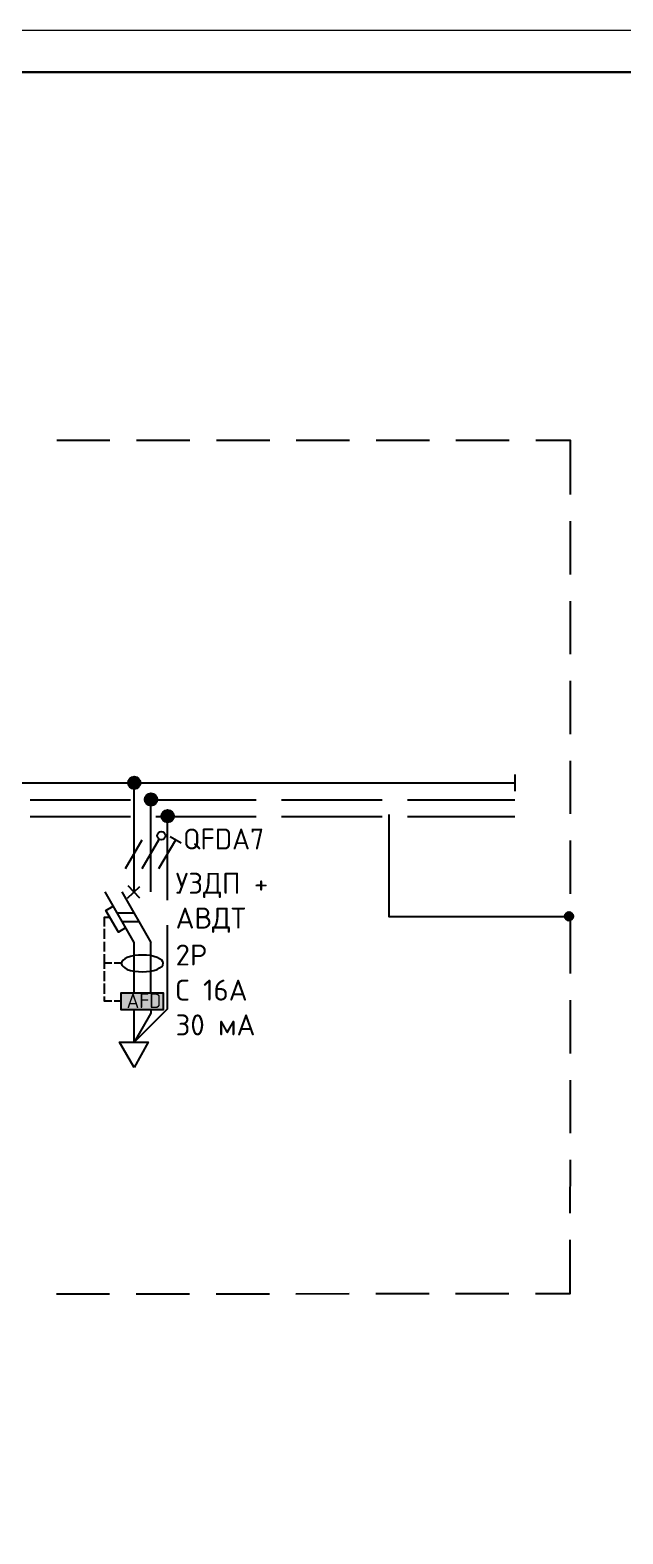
# Model space of a CAD drawing. Header units: millimetres. Extents: x -32 to 417638015, y -35 to 175284279.
# Drawn here: x 416764212 to 416771283, y 175224239 to 175242179 of the extents above; entities that cross this region are included whole.
import ezdxf
from ezdxf.enums import TextEntityAlignment as Align

# ---------------------------------------------------------------- set-up
doc = ezdxf.new("R2010")
doc.units = ezdxf.units.MM
for name, color, linetype in [('PDF _0', 7, 'Continuous'), ('PDF _4_Однолинейная схема', 7, 'Continuous'), ('PDF _A-ANNO-NOTE', 7, 'Continuous'), ('PDF _A-HATCH-WALL', 5, 'Continuous'), ('PDF _Текст', 7, 'Continuous'), ('RAMKA', 7, 'Continuous')]:
    doc.layers.add(name, color=color, linetype=linetype)
doc.styles.add('PDF GOST Common', font='GOST_Common.ttf')
doc.styles.add('PDF ISOCPEUR', font='isocpeur.ttf')
doc.styles.add('RAMKA', font='isocpeur.ttf', dxfattribs={"oblique": 15, "height": 5})
doc.styles.get("Standard").update_dxf_attribs({"font": 'arial.ttf'})

# ---------------------------------------------------------------- blocks, each defined once
blk = doc.blocks.new('*U1115')
at = {"lineweight": 5, "transparency": 33554687}
blk.add_lwpolyline([(0, 0), (0, 420), (594, 420), (594, 0)], close=True, dxfattribs=at)
at = {"lineweight": 30, "transparency": 33554687}
blk.add_lwpolyline([(20, 5), (20, 415), (589, 415), (589, 5)], close=True, dxfattribs=at)
at = {"lineweight": 9, "transparency": 33554687, "oblique": 15, "width": 0.9}
blk.add_attdef('ОБЪЕКТ', text='', height=2.5, dxfattribs=at).set_placement((529, 42.5), align=Align.MIDDLE_CENTER)
at = {"transparency": 33554687, "style": 'RAMKA', "oblique": 15, "width": 0.9}
for tag, height, p in [('СТРАНИЦА', 0.00025, (588.9995, 414.9996)), ('ДАТА1', 2.5, (464, 32.5)), ('ДАТА2', 2.5, (464, 27.5)), ('СТАДИЯ', 2.5, (546.5, 25)), ('ЛИСТ', 2.5, (561.5, 25)), ('ЛИСТОВ', 2.5, (579, 25)), ('ДАТА3', 2.5, (464, 22.5)), ('ДАТА4', 2.5, (464, 17.5)), ('ДАТА5', 2.5, (464, 12.5)), ('ДАТА6', 2.5, (464, 7.5))]:
    blk.add_attdef(tag, text='', height=height, dxfattribs=at).set_placement(p, align=Align.MIDDLE_CENTER)
at = {"transparency": 33554687, "style": 'RAMKA', "oblique": 15, "width": 0.9, "flags": 8}
blk.add_attdef('ШИФР', text='', height=5, dxfattribs=at).set_placement((529, 55), align=Align.MIDDLE_CENTER)
at = {"transparency": 33554687, "style": 'RAMKA', "oblique": 15, "width": 0.9}
for tag, p in [('ДОЛЖНОСТЬ1', (405, 32.5)), ('ФИО1', (425, 32.5)), ('ДОЛЖНОСТЬ2', (405, 27.5)), ('ФИО2', (425, 27.5)), ('ДОЛЖНОСТЬ3', (405, 22.5)), ('ФИО3', (425, 22.5)), ('ДОЛЖНОСТЬ4', (405, 17.5)), ('ФИО4', (425, 17.5)), ('ДОЛЖНОСТЬ5', (405, 12.5)), ('ФИО5', (425, 12.5)), ('ДОЛЖНОСТЬ6', (405, 7.5)), ('ФИО6', (425, 7.5))]:
    blk.add_attdef(tag, text='', height=2.5, dxfattribs=at).set_placement(p, align=Align.MIDDLE_LEFT)
at = {"lineweight": 9, "transparency": 33554687, "oblique": 15, "width": 0.9, "flags": 128}
blk.add_attdef('НАИМЕНОВАНИЕ', text='', height=2.5, dxfattribs=at).set_placement((504, 12.5), align=Align.MIDDLE_CENTER)
at = {"lineweight": 13, "transparency": 33554687, "oblique": 15, "width": 0.9, "flags": 15}
blk.add_attdef('КОМПАНИЯ', text='', height=2.5, dxfattribs=at).set_placement((564, 12.5), align=Align.MIDDLE_CENTER)
at = {"transparency": 33554687, "style": 'RAMKA', "oblique": 15, "width": 0.9, "flags": 8}
blk.add_attdef('ФОРМАТЛИСТА', text='', height=2.5, dxfattribs=at).set_placement((560, 2.5), align=Align.MIDDLE_LEFT)

msp = doc.modelspace()

# ---------------------------------------------------------------- linework, layer by layer
at = {"layer": 'PDF _0', "lineweight": 25}
for points in [[(416764530, 175237286), (416765165, 175237286)], [(416765482, 175237286), (416766117, 175237286)], [(416766435, 175237286), (416767070, 175237286)], [(416767387, 175237286), (416768022, 175237286)], [(416768340, 175237286), (416768975, 175237286)], [(416769292, 175237286), (416769927, 175237286)], [(416770245, 175237286), (416770655, 175237286), (416770655, 175236638)], [(416770655, 175236321), (416770655, 175235686)], [(416770655, 175235368), (416770655, 175234733)], [(416770655, 175234416), (416770655, 175233781)], [(416770655, 175233463), (416770655, 175232828)], [(416765453, 175231897), (416765453, 175233196)], [(416765652, 175231897), (416765652, 175232997)], [(416765851, 175231799), (416765851, 175232798)], [(416768492, 175232820), (416768492, 175231605), (416770638, 175231605)], [(416770655, 175232511), (416770655, 175231876)], [(416765376, 175231825), (416765520, 175231964)], [(416765520, 175231825), (416765381, 175231969)], [(416765453, 175230694), (416765453, 175231296), (416765106, 175231897)], [(416765305, 175231897), (416765652, 175231296)], [(416765351, 175231469), (416765266, 175231418), (416765114, 175231677), (416765203, 175231727)], [(416765249, 175231647), (416765448, 175231647)], [(416765305, 175231545), (416765508, 175231545)], [(416765453, 175230106), (416765851, 175230504), (416765851, 175231503)], [(416770655, 175231558), (416770655, 175230923)], [(416765652, 175230694), (416765652, 175231296)], [(416770655, 175230606), (416770655, 175229971)], [(416765652, 175230500), (416765652, 175230453), (416765453, 175230106), (416765453, 175230491)], [(416770655, 175229653), (416770655, 175229018)], [(416770655, 175228701), (416770651, 175228066)], [(416770651, 175227748), (416770651, 175227105), (416770241, 175227105)], [(416765161, 175227100), (416764526, 175227100)], [(416766113, 175227100), (416765478, 175227100)], [(416767066, 175227100), (416766431, 175227100)], [(416768018, 175227105), (416767383, 175227100)], [(416768971, 175227105), (416768336, 175227105)], [(416769923, 175227105), (416769288, 175227105)]]:
    msp.add_lwpolyline(points, dxfattribs=at)
at = {"layer": 'PDF _0', "color": 1, "lineweight": 25}
for points in [[(416765351, 175232176), (416765550, 175232519)], [(416765550, 175232176), (416765749, 175232519)], [(416765749, 175232176), (416765952, 175232519)], [(416765884, 175232557), (416766016, 175232485)], [(416765101, 175231486), (416765101, 175231596), (416765161, 175231596)], [(416765101, 175231338), (416765101, 175231456)], [(416765101, 175231186), (416765101, 175231304)], [(416765186, 175231046), (416765101, 175231046), (416765101, 175231156)], [(416765101, 175230982), (416765101, 175231046)], [(416765101, 175230834), (416765101, 175230953)], [(416765300, 175231046), (416765216, 175231046)], [(416765101, 175230682), (416765101, 175230805)], [(416765186, 175230593), (416765101, 175230593), (416765101, 175230652)], [(416765300, 175230593), (416765216, 175230593)]]:
    msp.add_lwpolyline(points, dxfattribs=at)
at = {"layer": 'PDF _0', "lineweight": 25}
for points in [[(416765800, 175231046), (416765796, 175231063), (416765783, 175231084), (416765757, 175231101), (416765728, 175231114), (416765690, 175231126), (416765647, 175231139), (416765601, 175231143), (416765550, 175231143), (416765504, 175231143), (416765457, 175231139), (416765410, 175231126), (416765372, 175231114), (416765343, 175231101), (416765321, 175231084), (416765305, 175231063), (416765300, 175231046), (416765305, 175231025), (416765321, 175231008), (416765343, 175230991), (416765372, 175230974), (416765410, 175230961), (416765457, 175230953), (416765504, 175230948), (416765550, 175230944), (416765601, 175230948), (416765647, 175230953), (416765690, 175230961), (416765728, 175230974), (416765757, 175230991), (416765783, 175231008), (416765796, 175231025)], [(416765300, 175230694), (416765800, 175230694), (416765800, 175230491), (416765300, 175230491)], [(416765800, 175230491), (416765300, 175230491), (416765300, 175230694), (416765800, 175230694)], [(416765453, 175229805), (416765279, 175230106), (416765622, 175230106)]]:
    msp.add_lwpolyline(points, close=True, dxfattribs=at)
at = {"layer": 'PDF _0', "color": 7, "lineweight": 0, "true_color": 0xffffff}
msp.add_lwpolyline([(416765300, 175230694), (416765800, 175230694)], dxfattribs=at)
at = {"layer": 'PDF _0', "lineweight": 25}
for centre, radius in [((416765455, 175233199), 74.1), ((416765654, 175233000), 74.1), ((416765853, 175232801), 74.1), ((416770641, 175231607), 48.7)]:
    msp.add_circle(centre, radius, dxfattribs=at)
at = {"layer": 'PDF _0', "color": 1, "lineweight": 25}
msp.add_circle((416765777, 175232568), 48.7, dxfattribs=at)
at = {"layer": 'PDF _0', "transparency": 33554559}
for points in [[(416765381, 175233218), (416765525, 175233213), (416765376, 175233213)], [(416765525, 175233213), (416765376, 175233213), (416765525, 175233205)], [(416765376, 175233213), (416765525, 175233205), (416765376, 175233205)], [(416765385, 175233230), (416765520, 175233226), (416765381, 175233226)], [(416765520, 175233226), (416765381, 175233226), (416765520, 175233218)], [(416765381, 175233226), (416765520, 175233218), (416765381, 175233218)], [(416765520, 175233218), (416765381, 175233218), (416765525, 175233213)], [(416765389, 175233239), (416765516, 175233230), (416765385, 175233230)], [(416765516, 175233230), (416765385, 175233230), (416765520, 175233226)], [(416765393, 175233243), (416765512, 175233239), (416765389, 175233239)], [(416765512, 175233239), (416765389, 175233239), (416765516, 175233230)], [(416765398, 175233247), (416765508, 175233243), (416765393, 175233243)], [(416765508, 175233243), (416765393, 175233243), (416765512, 175233239)], [(416765402, 175233256), (416765503, 175233247), (416765398, 175233247)], [(416765503, 175233247), (416765398, 175233247), (416765508, 175233243)], [(416765406, 175233260), (416765499, 175233256), (416765402, 175233256)], [(416765499, 175233256), (416765402, 175233256), (416765503, 175233247)], [(416765415, 175233264), (416765495, 175233260), (416765406, 175233260)], [(416765495, 175233260), (416765406, 175233260), (416765499, 175233256)], [(416765419, 175233264), (416765487, 175233264), (416765415, 175233264)], [(416765487, 175233264), (416765415, 175233264), (416765495, 175233260)], [(416765427, 175233268), (416765482, 175233264), (416765419, 175233264)], [(416765482, 175233264), (416765419, 175233264), (416765487, 175233264)], [(416765436, 175233268), (416765474, 175233268), (416765427, 175233268)], [(416765474, 175233268), (416765427, 175233268), (416765482, 175233264)], [(416765440, 175233273), (416765470, 175233268), (416765436, 175233268)], [(416765470, 175233268), (416765436, 175233268), (416765474, 175233268)], [(416765453, 175233273), (416765457, 175233273), (416765440, 175233273)], [(416765457, 175233273), (416765440, 175233273), (416765470, 175233268)], [(416765525, 175233205), (416765376, 175233205), (416765525, 175233196)], [(416765376, 175233205), (416765525, 175233196), (416765376, 175233196)], [(416765525, 175233196), (416765376, 175233196), (416765525, 175233192)], [(416765376, 175233196), (416765525, 175233192), (416765376, 175233192)], [(416765525, 175233192), (416765376, 175233192), (416765525, 175233184)], [(416765376, 175233192), (416765525, 175233184), (416765376, 175233184)], [(416765525, 175233184), (416765376, 175233184), (416765520, 175233175)], [(416765376, 175233184), (416765520, 175233175), (416765381, 175233175)], [(416765520, 175233175), (416765381, 175233175), (416765520, 175233171)], [(416765381, 175233175), (416765520, 175233171), (416765381, 175233171)], [(416765520, 175233171), (416765381, 175233171), (416765516, 175233163)], [(416765381, 175233171), (416765516, 175233163), (416765385, 175233163)], [(416765516, 175233163), (416765385, 175233163), (416765512, 175233158)], [(416765385, 175233163), (416765512, 175233158), (416765389, 175233158)], [(416765512, 175233158), (416765389, 175233158), (416765508, 175233150)], [(416765389, 175233158), (416765508, 175233150), (416765393, 175233150)], [(416765508, 175233150), (416765393, 175233150), (416765503, 175233146)], [(416765393, 175233150), (416765503, 175233146), (416765398, 175233146)], [(416765503, 175233146), (416765398, 175233146), (416765499, 175233141)], [(416765398, 175233146), (416765499, 175233141), (416765402, 175233141)], [(416765499, 175233141), (416765402, 175233141), (416765495, 175233137)], [(416765402, 175233141), (416765495, 175233137), (416765406, 175233137)], [(416765495, 175233137), (416765406, 175233137), (416765487, 175233133)], [(416765406, 175233137), (416765487, 175233133), (416765415, 175233133)], [(416765487, 175233133), (416765415, 175233133), (416765482, 175233129)], [(416765415, 175233133), (416765482, 175233129), (416765419, 175233129)], [(416765482, 175233129), (416765419, 175233129), (416765474, 175233129)], [(416765419, 175233129), (416765474, 175233129), (416765427, 175233129)], [(416765474, 175233129), (416765427, 175233129), (416765470, 175233124)], [(416765427, 175233129), (416765470, 175233124), (416765436, 175233124)], [(416765436, 175233124), (416765440, 175233124), (416765457, 175233124)], [(416765436, 175233124), (416765470, 175233124), (416765457, 175233124)], [(416765440, 175233124), (416765457, 175233124), (416765453, 175233124)]]:
    msp.add_solid(points, dxfattribs=at)
at = {"layer": 'PDF _0', "color": 7, "true_color": 0xffffff, "transparency": 33554559}
for points in [[(416765300, 175230491), (416765800, 175230491), (416765300, 175230694)], [(416765800, 175230491), (416765300, 175230694), (416765800, 175230694)]]:
    msp.add_solid(points, dxfattribs=at)
at = {"layer": 'PDF _4_Однолинейная схема', "lineweight": 25}
for points in [[(416769995, 175233298), (416769995, 175233099)], [(416769995, 175233196), (416746124, 175233196)], [(416764212, 175232997), (416765410, 175232997)], [(416765711, 175232997), (416766909, 175232997)], [(416767210, 175232997), (416768412, 175232997)], [(416768712, 175232997), (416769995, 175232997)], [(416764212, 175232798), (416765410, 175232798)], [(416765711, 175232798), (416766909, 175232798)], [(416767210, 175232798), (416768412, 175232798)], [(416768712, 175232798), (416769995, 175232798)]]:
    msp.add_lwpolyline(points, dxfattribs=at)
at = {"layer": 'PDF _A-ANNO-NOTE', "lineweight": 30}
msp.add_circle((416770641, 175231607), 48.7, dxfattribs=at)
at = {"layer": 'PDF _A-ANNO-NOTE', "transparency": 33554559}
for points in [[(416770592, 175231617), (416770689, 175231609), (416770588, 175231609)], [(416770689, 175231609), (416770588, 175231609), (416770689, 175231605)], [(416770588, 175231609), (416770689, 175231605), (416770588, 175231605)], [(416770689, 175231605), (416770588, 175231605), (416770689, 175231600)], [(416770588, 175231605), (416770689, 175231600), (416770588, 175231600)], [(416770689, 175231600), (416770588, 175231600), (416770689, 175231596)], [(416770588, 175231600), (416770689, 175231596), (416770592, 175231596)], [(416770596, 175231630), (416770685, 175231626), (416770592, 175231626)], [(416770685, 175231626), (416770592, 175231626), (416770685, 175231622)], [(416770592, 175231626), (416770685, 175231622), (416770592, 175231622)], [(416770685, 175231622), (416770592, 175231622), (416770689, 175231617)], [(416770592, 175231622), (416770689, 175231617), (416770592, 175231617)], [(416770689, 175231617), (416770592, 175231617), (416770689, 175231609)], [(416770600, 175231639), (416770681, 175231634), (416770596, 175231634)], [(416770681, 175231634), (416770596, 175231634), (416770685, 175231630)], [(416770596, 175231634), (416770685, 175231630), (416770596, 175231630)], [(416770685, 175231630), (416770596, 175231630), (416770685, 175231626)], [(416770677, 175231639), (416770605, 175231639), (416770600, 175231639)], [(416770677, 175231639), (416770600, 175231639), (416770681, 175231634)], [(416770609, 175231647), (416770672, 175231643), (416770605, 175231643)], [(416770672, 175231643), (416770605, 175231643), (416770677, 175231639)], [(416770605, 175231643), (416770677, 175231639), (416770605, 175231639)], [(416770605, 175231639), (416770677, 175231639), (416770677, 175231639)], [(416770613, 175231651), (416770668, 175231647), (416770609, 175231647)], [(416770668, 175231647), (416770609, 175231647), (416770672, 175231643)], [(416770617, 175231651), (416770664, 175231651), (416770613, 175231651)], [(416770664, 175231651), (416770613, 175231651), (416770668, 175231647)], [(416770622, 175231655), (416770660, 175231651), (416770617, 175231651)], [(416770660, 175231651), (416770617, 175231651), (416770664, 175231651)], [(416770630, 175231655), (416770655, 175231655), (416770622, 175231655)], [(416770655, 175231655), (416770622, 175231655), (416770660, 175231651)], [(416770643, 175231655), (416770630, 175231655), (416770630, 175231655)], [(416770651, 175231655), (416770651, 175231655), (416770630, 175231655)], [(416770651, 175231655), (416770630, 175231655), (416770643, 175231655)], [(416770651, 175231655), (416770630, 175231655), (416770655, 175231655)], [(416770689, 175231596), (416770592, 175231596), (416770685, 175231592)], [(416770592, 175231596), (416770685, 175231592), (416770592, 175231592)], [(416770685, 175231592), (416770592, 175231592), (416770685, 175231588)], [(416770592, 175231592), (416770685, 175231588), (416770592, 175231588)], [(416770685, 175231588), (416770592, 175231588), (416770685, 175231583)], [(416770592, 175231588), (416770685, 175231583), (416770596, 175231583)], [(416770685, 175231583), (416770596, 175231583), (416770681, 175231579)], [(416770596, 175231583), (416770681, 175231579), (416770596, 175231579)], [(416770681, 175231579), (416770596, 175231579), (416770677, 175231575)], [(416770596, 175231579), (416770677, 175231575), (416770600, 175231575)], [(416770677, 175231575), (416770600, 175231575), (416770677, 175231571)], [(416770600, 175231575), (416770677, 175231571), (416770605, 175231571)], [(416770677, 175231571), (416770605, 175231571), (416770672, 175231567)], [(416770605, 175231571), (416770672, 175231567), (416770605, 175231567)], [(416770672, 175231567), (416770605, 175231567), (416770668, 175231567)], [(416770605, 175231567), (416770668, 175231567), (416770609, 175231567)], [(416770668, 175231567), (416770609, 175231567), (416770664, 175231562)], [(416770609, 175231567), (416770664, 175231562), (416770613, 175231562)], [(416770664, 175231562), (416770613, 175231562), (416770660, 175231562)], [(416770613, 175231562), (416770660, 175231562), (416770617, 175231562)], [(416770660, 175231562), (416770617, 175231562), (416770655, 175231558)], [(416770617, 175231562), (416770655, 175231558), (416770622, 175231558)], [(416770655, 175231558), (416770622, 175231558), (416770651, 175231558)], [(416770622, 175231558), (416770651, 175231558), (416770630, 175231558)], [(416770630, 175231558), (416770643, 175231558), (416770643, 175231558)], [(416770643, 175231558), (416770643, 175231558), (416770630, 175231558)], [(416770643, 175231558), (416770630, 175231558), (416770651, 175231558)]]:
    msp.add_solid(points, dxfattribs=at)
at = {"layer": 'PDF _A-HATCH-WALL', "color": 7, "transparency": 33554559}
for points in [[(416765588, 175233040), (416765715, 175233031), (416765584, 175233031)], [(416765592, 175233044), (416765715, 175233040), (416765588, 175233040)], [(416765715, 175233040), (416765588, 175233040), (416765715, 175233031)], [(416765597, 175233048), (416765711, 175233044), (416765592, 175233044)], [(416765711, 175233044), (416765592, 175233044), (416765715, 175233040)], [(416765601, 175233052), (416765707, 175233048), (416765597, 175233048)], [(416765707, 175233048), (416765597, 175233048), (416765711, 175233044)], [(416765609, 175233057), (416765698, 175233052), (416765601, 175233052)], [(416765698, 175233052), (416765601, 175233052), (416765707, 175233048)], [(416765614, 175233061), (416765694, 175233057), (416765609, 175233057)], [(416765694, 175233057), (416765609, 175233057), (416765698, 175233052)], [(416765622, 175233065), (416765686, 175233061), (416765614, 175233061)], [(416765686, 175233061), (416765614, 175233061), (416765694, 175233057)], [(416765626, 175233069), (416765681, 175233065), (416765622, 175233065)], [(416765681, 175233065), (416765622, 175233065), (416765686, 175233061)], [(416765635, 175233069), (416765673, 175233069), (416765626, 175233069)], [(416765673, 175233069), (416765626, 175233069), (416765681, 175233065)], [(416765639, 175233074), (416765669, 175233069), (416765635, 175233069)], [(416765669, 175233069), (416765635, 175233069), (416765673, 175233069)], [(416765656, 175233074), (416765660, 175233074), (416765639, 175233074)], [(416765660, 175233074), (416765639, 175233074), (416765669, 175233069)], [(416765580, 175233019), (416765724, 175233010), (416765575, 175233010)], [(416765724, 175233010), (416765575, 175233010), (416765724, 175233006)], [(416765575, 175233010), (416765724, 175233006), (416765575, 175233006)], [(416765724, 175233006), (416765575, 175233006), (416765724, 175232997)], [(416765575, 175233006), (416765724, 175232997), (416765575, 175232997)], [(416765724, 175232997), (416765575, 175232997), (416765724, 175232989)], [(416765575, 175232997), (416765724, 175232989), (416765575, 175232989)], [(416765724, 175232989), (416765575, 175232989), (416765724, 175232985)], [(416765575, 175232989), (416765724, 175232985), (416765575, 175232985)], [(416765724, 175232985), (416765575, 175232985), (416765724, 175232976)], [(416765575, 175232985), (416765724, 175232976), (416765580, 175232976)], [(416765584, 175233031), (416765719, 175233027), (416765580, 175233027)], [(416765719, 175233027), (416765580, 175233027), (416765724, 175233019)], [(416765580, 175233027), (416765724, 175233019), (416765580, 175233019)], [(416765724, 175233019), (416765580, 175233019), (416765724, 175233010)], [(416765724, 175232976), (416765580, 175232976), (416765719, 175232968)], [(416765580, 175232976), (416765719, 175232968), (416765580, 175232968)], [(416765719, 175232968), (416765580, 175232968), (416765715, 175232964)], [(416765580, 175232968), (416765715, 175232964), (416765584, 175232964)], [(416765715, 175233031), (416765584, 175233031), (416765719, 175233027)], [(416765715, 175232964), (416765584, 175232964), (416765715, 175232955)], [(416765584, 175232964), (416765715, 175232955), (416765588, 175232955)], [(416765715, 175232955), (416765588, 175232955), (416765711, 175232951)], [(416765588, 175232955), (416765711, 175232951), (416765592, 175232951)], [(416765711, 175232951), (416765592, 175232951), (416765707, 175232947)], [(416765592, 175232951), (416765707, 175232947), (416765597, 175232947)], [(416765707, 175232947), (416765597, 175232947), (416765698, 175232942)], [(416765597, 175232947), (416765698, 175232942), (416765601, 175232942)], [(416765698, 175232942), (416765601, 175232942), (416765694, 175232938)], [(416765601, 175232942), (416765694, 175232938), (416765609, 175232938)], [(416765694, 175232938), (416765609, 175232938), (416765686, 175232934)], [(416765609, 175232938), (416765686, 175232934), (416765614, 175232934)], [(416765686, 175232934), (416765614, 175232934), (416765681, 175232930)], [(416765614, 175232934), (416765681, 175232930), (416765622, 175232930)], [(416765681, 175232930), (416765622, 175232930), (416765673, 175232925)], [(416765622, 175232930), (416765673, 175232925), (416765626, 175232925)], [(416765673, 175232925), (416765626, 175232925), (416765669, 175232925)], [(416765626, 175232925), (416765669, 175232925), (416765635, 175232925)], [(416765635, 175232925), (416765639, 175232921), (416765660, 175232921)], [(416765635, 175232925), (416765669, 175232925), (416765660, 175232921)], [(416765639, 175232921), (416765660, 175232921), (416765656, 175232921)], [(416765800, 175232853), (416765906, 175232849), (416765796, 175232849)], [(416765808, 175232858), (416765897, 175232853), (416765800, 175232853)], [(416765897, 175232853), (416765800, 175232853), (416765906, 175232849)], [(416765813, 175232862), (416765893, 175232858), (416765808, 175232858)], [(416765893, 175232858), (416765808, 175232858), (416765897, 175232853)], [(416765821, 175232866), (416765889, 175232862), (416765813, 175232862)], [(416765889, 175232862), (416765813, 175232862), (416765893, 175232858)], [(416765825, 175232870), (416765880, 175232866), (416765821, 175232866)], [(416765880, 175232866), (416765821, 175232866), (416765889, 175232862)], [(416765834, 175232870), (416765876, 175232870), (416765825, 175232870)], [(416765876, 175232870), (416765825, 175232870), (416765880, 175232866)], [(416765838, 175232870), (416765868, 175232870), (416765834, 175232870)], [(416765868, 175232870), (416765834, 175232870), (416765876, 175232870)], [(416765855, 175232870), (416765859, 175232870), (416765838, 175232870)], [(416765859, 175232870), (416765838, 175232870), (416765868, 175232870)], [(416765779, 175232811), (416765927, 175232803), (416765774, 175232803)], [(416765927, 175232803), (416765774, 175232803), (416765927, 175232798)], [(416765774, 175232803), (416765927, 175232798), (416765774, 175232798)], [(416765927, 175232798), (416765774, 175232798), (416765927, 175232790)], [(416765774, 175232798), (416765927, 175232790), (416765774, 175232790)], [(416765927, 175232790), (416765774, 175232790), (416765923, 175232782)], [(416765774, 175232790), (416765923, 175232782), (416765779, 175232782)], [(416765783, 175232824), (416765923, 175232820), (416765779, 175232820)], [(416765923, 175232820), (416765779, 175232820), (416765923, 175232811)], [(416765779, 175232820), (416765923, 175232811), (416765779, 175232811)], [(416765923, 175232811), (416765779, 175232811), (416765927, 175232803)], [(416765923, 175232782), (416765779, 175232782), (416765923, 175232777)], [(416765779, 175232782), (416765923, 175232777), (416765779, 175232777)], [(416765923, 175232777), (416765779, 175232777), (416765918, 175232769)], [(416765779, 175232777), (416765918, 175232769), (416765783, 175232769)], [(416765787, 175232837), (416765918, 175232832), (416765783, 175232832)], [(416765918, 175232832), (416765783, 175232832), (416765918, 175232824)], [(416765783, 175232832), (416765918, 175232824), (416765783, 175232824)], [(416765918, 175232824), (416765783, 175232824), (416765923, 175232820)], [(416765918, 175232769), (416765783, 175232769), (416765918, 175232765)], [(416765783, 175232769), (416765918, 175232765), (416765783, 175232765)], [(416765918, 175232765), (416765783, 175232765), (416765914, 175232756)], [(416765783, 175232765), (416765914, 175232756), (416765787, 175232756)], [(416765791, 175232845), (416765914, 175232837), (416765787, 175232837)], [(416765914, 175232837), (416765787, 175232837), (416765918, 175232832)], [(416765914, 175232756), (416765787, 175232756), (416765910, 175232752)], [(416765787, 175232756), (416765910, 175232752), (416765791, 175232752)], [(416765796, 175232849), (416765910, 175232845), (416765791, 175232845)], [(416765910, 175232845), (416765791, 175232845), (416765914, 175232837)], [(416765910, 175232752), (416765791, 175232752), (416765906, 175232748)], [(416765791, 175232752), (416765906, 175232748), (416765796, 175232748)], [(416765906, 175232849), (416765796, 175232849), (416765910, 175232845)], [(416765906, 175232748), (416765796, 175232748), (416765897, 175232739)], [(416765796, 175232748), (416765897, 175232739), (416765800, 175232739)], [(416765897, 175232739), (416765800, 175232739), (416765893, 175232735)], [(416765800, 175232739), (416765893, 175232735), (416765808, 175232735)], [(416765893, 175232735), (416765808, 175232735), (416765889, 175232731)], [(416765808, 175232735), (416765889, 175232731), (416765813, 175232731)], [(416765889, 175232731), (416765813, 175232731), (416765880, 175232731)], [(416765813, 175232731), (416765880, 175232731), (416765821, 175232731)], [(416765880, 175232731), (416765821, 175232731), (416765876, 175232726)], [(416765821, 175232731), (416765876, 175232726), (416765825, 175232726)], [(416765876, 175232726), (416765825, 175232726), (416765868, 175232726)], [(416765825, 175232726), (416765868, 175232726), (416765834, 175232726)], [(416765834, 175232726), (416765838, 175232722), (416765859, 175232722)], [(416765834, 175232726), (416765868, 175232726), (416765859, 175232722)], [(416765838, 175232722), (416765859, 175232722), (416765855, 175232722)]]:
    msp.add_solid(points, dxfattribs=at)

# ---------------------------------------------------------------- block references
at = {"layer": 'RAMKA', "transparency": 33554687, "xscale": 100, "yscale": 100, "zscale": 100}
msp.add_blockref('*U1115', (416735129, 175200179), dxfattribs=at)

# ---------------------------------------------------------------- texts
at = {"layer": 'PDF _Текст', "attachment_point": 4}
for s, insert, char_height, style in [('QFDA7', (416766037, 175232529), 250, 'PDF GOST Common'), ('УЗДП +', (416765948, 175231975), 250, 'PDF ISOCPEUR'), ('АВДТ', (416765948, 175231560), 250, 'PDF ISOCPEUR'), ('2Р', (416765948, 175231145), 250, 'PDF ISOCPEUR'), ('С 16А', (416765948, 175230726), 250, 'PDF ISOCPEUR'), ('AFD', (416765364, 175230600), 175, 'PDF GOST Common'), ('30 мА', (416765948, 175230311), 250, 'PDF ISOCPEUR')]:
    msp.add_mtext(s, dxfattribs=dict(at, insert=insert, char_height=char_height, style=style))

doc.saveas('drawing.dxf')
